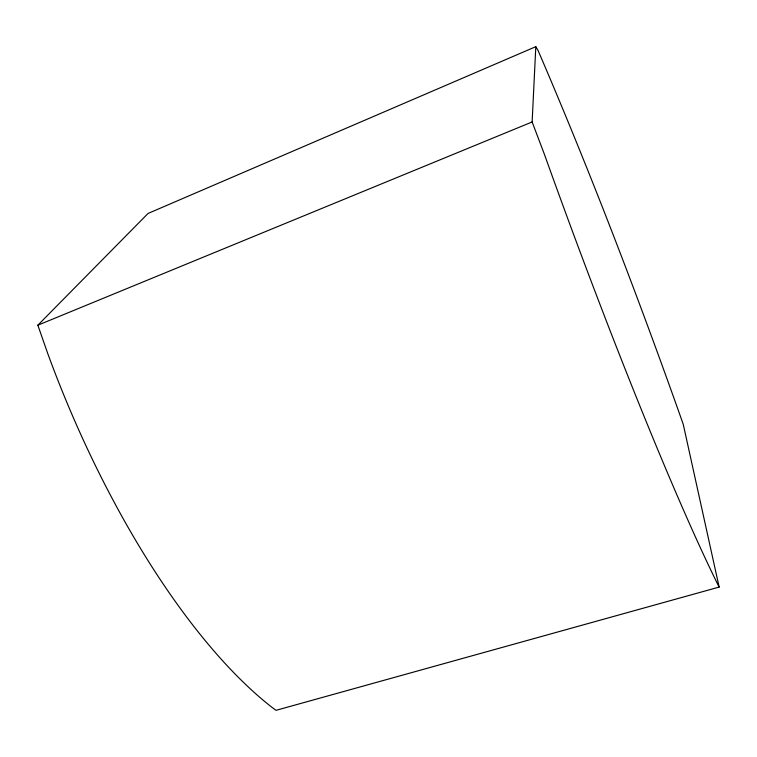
<?xml version="1.0" encoding="UTF-8"?>
<svg xmlns="http://www.w3.org/2000/svg" width="757" height="757" viewBox="0 0 757 757"><rect width="100%" height="100%" fill="white"/><g stroke="black" fill="none" stroke-linecap="round" stroke-linejoin="round"><path stroke-width="1.14" d="M719.15 587.082L716.851 582.521A494.084 32.721 70 0 1 544.34 154.144L532.133 121.962L535.805 46.669L148.05 213.455L37.85 325.198L47.767 353.585A447.103 168.981 68.1 0 0 271.47 706.962L276.031 710.331L719.15 587.082L683.24 424.27L681.716 419.955A1142.777 165.972 72.3 0 0 538.066 50.464L535.805 46.669M37.85 325.198L532.133 121.962"/></g></svg>
